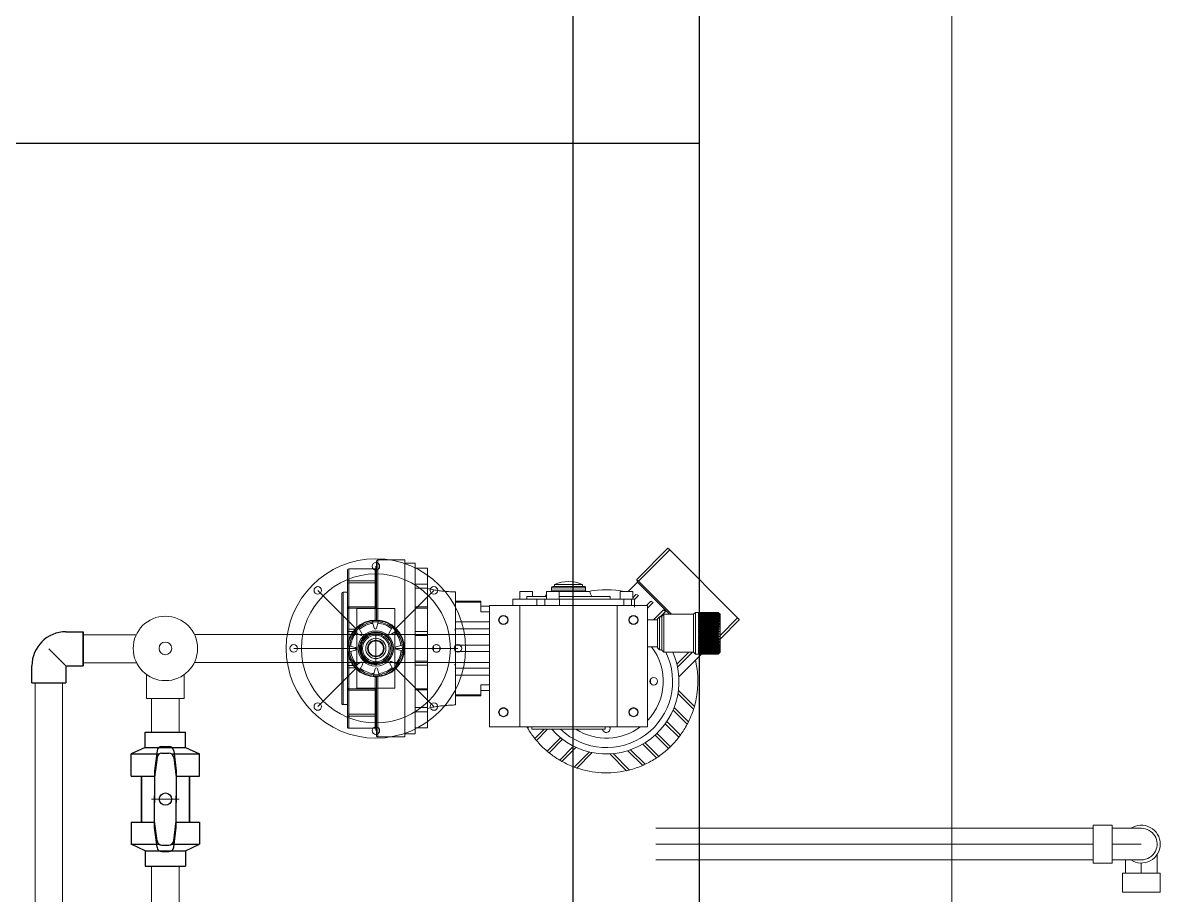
# Model space of a CAD drawing. Header units: millimetres. Extents: x -705761 to 1364679, y -410401 to 446404.
# Drawn here: x -503325 to -502469, y -96701 to -96045 of the extents above; entities that cross this region are included whole.
import ezdxf

# ---------------------------------------------------------------- set-up
doc = ezdxf.new("R2010")
doc.units = ezdxf.units.MM
for name, color, linetype, lineweight in [('1轮廓实线层', 7, 'Continuous', 0), ('P-JY-01001', 5, 'Continuous', 0), ('P-JY-01001-CLIN', 5, 'Continuous', 0)]:
    doc.layers.add(name, color=color, linetype=linetype, lineweight=lineweight)

# ---------------------------------------------------------------- blocks, each defined once
blk = doc.blocks.new('A$C5F7D1AD0')
for p, q in [((3900, -2600), (3900, -100)), ((3473, -2071.55), (3486.5, -2071.55)), ((3473, -2071.55), (3473, -2098.55)), ((3486.5, -2098.55), (3500, -2085.05)), ((3486.5, -2098.55), (3473, -2098.55)), ((3486.5, -2098.55), (3486.5, -2112.05)), ((3486.5, -2098.55), (3486.5, -2112.05)), ((3513.5, -2098.55), (3513.5, -2112.05)), ((3513.5, -2098.55), (3513.5, -2112.05)), ((3486.5, -2112.05), (3513.5, -2112.05)), ((3513.5, -2112.05), (3486.5, -2112.05)), ((3340.14, -2161.26), (3345.27, -2150.26)), ((3340.14, -2161.26), (3345.27, -2150.26)), ((3362.84, -2150.26), (3345.27, -2150.26)), ((3345.27, -2150.26), (3345.27, -2170.38)), ((3345.27, -2150.26), (3345.27, -2172.36)), ((3362.84, -2150.26), (3345.27, -2150.26)), ((3362.84, -2150.26), (3362.84, -2168.75)), ((3362.84, -2150.26), (3362.84, -2168.85)), ((3399.25, -2150.26), (3399.25, -2168.85)), ((3399.25, -2150.26), (3416.82, -2150.26)), ((3399.25, -2150.26), (3416.82, -2150.26)), ((3399.25, -2150.26), (3399.25, -2168.75)), ((3421.95, -2161.26), (3416.82, -2150.26)), ((3416.82, -2150.26), (3416.82, -2172.36)), ((3421.95, -2161.26), (3416.82, -2150.26)), ((3416.82, -2150.26), (3416.82, -2170.38)), ((3328.05, -2161.26), (3328.05, -2193.26)), ((3340.14, -2161.26), (3328.05, -2161.26)), ((3328.05, -2161.26), (3328.05, -2193.26)), ((3340.14, -2161.26), (3328.05, -2161.26)), ((3340.14, -2161.26), (3340.14, -2172.38)), ((3340.14, -2161.26), (3340.14, -2193.26)), ((3399.25, -2158.26), (3362.84, -2158.26)), ((3362.84, -2158.26), (3399.25, -2158.26)), ((3421.95, -2161.26), (3421.95, -2193.26)), ((3421.95, -2161.26), (3434.05, -2161.26)), ((3421.95, -2161.26), (3421.95, -2172.38)), ((3421.95, -2161.26), (3434.05, -2161.26)), ((3434.05, -2161.26), (3434.05, -2193.26)), ((3434.05, -2161.26), (3434.05, -2193.26)), ((3342.92, -2170.67), (3358.56, -2168.75)), ((3348.03, -2170.67), (3363.67, -2168.75)), ((3358.56, -2168.75), (3378.49, -2168.75)), ((3363.67, -2168.75), (3383.6, -2168.75)), ((3398.43, -2168.75), (3378.49, -2168.75)), ((3403.54, -2168.75), (3383.6, -2168.75)), ((3414.07, -2170.67), (3398.43, -2168.75)), ((3419.18, -2170.67), (3403.54, -2168.75)), ((3339.49, -2174.54), (3339.49, -2179.97)), ((3344.6, -2174.54), (3344.6, -2179.97)), ((3417.49, -2174.54), (3417.49, -2179.97)), ((3422.6, -2174.54), (3422.6, -2179.97)), ((3340.14, -2182.13), (3340.14, -2193.26)), ((3342.92, -2183.84), (3358.56, -2185.76)), ((3345.27, -2182.15), (3345.27, -2204.26)), ((3345.27, -2184.13), (3345.27, -2204.26)), ((3348.03, -2183.84), (3363.67, -2185.76)), ((3358.56, -2185.76), (3378.49, -2185.76)), ((3362.84, -2185.76), (3362.84, -2204.26)), ((3362.84, -2185.76), (3362.84, -2204.26)), ((3363.67, -2185.76), (3383.6, -2185.76)), ((3398.43, -2185.76), (3378.49, -2185.76)), ((3403.54, -2185.76), (3383.6, -2185.76)), ((3414.07, -2183.84), (3398.43, -2185.76)), ((3399.25, -2185.76), (3399.25, -2204.26)), ((3399.25, -2185.76), (3399.25, -2204.26)), ((3419.18, -2183.84), (3403.54, -2185.76)), ((3416.82, -2182.15), (3416.82, -2204.26)), ((3416.82, -2184.13), (3416.82, -2204.26)), ((3421.95, -2182.13), (3421.95, -2193.26)), ((3340.14, -2193.26), (3328.05, -2193.26)), ((3340.14, -2193.26), (3328.05, -2193.26)), ((3340.14, -2193.26), (3345.27, -2204.26)), ((3340.14, -2193.26), (3345.27, -2204.26)), ((3399.25, -2196.26), (3362.84, -2196.26)), ((3362.84, -2196.26), (3399.25, -2196.26)), ((3421.95, -2193.26), (3416.82, -2204.26)), ((3421.95, -2193.26), (3416.82, -2204.26)), ((3421.95, -2193.26), (3434.05, -2193.26)), ((3421.95, -2193.26), (3434.05, -2193.26)), ((3362.84, -2204.26), (3345.27, -2204.26)), ((3362.84, -2204.26), (3345.27, -2204.26)), ((3399.25, -2204.26), (3416.82, -2204.26)), ((3399.25, -2204.26), (3416.82, -2204.26)), ((6300, -2500), (0, -2500)), ((6300, -2600), (0, -2600))]:
    blk.add_line(p, q)
at = {"lineweight": 5, "ltscale": 5}
for p, q in [((3277.97, -2074.05), (3473, -2074.05)), ((3473, -2095.9), (3277.97, -2095.9)), ((3489, -2112.05), (3489, -2154.25)), ((3511, -2154.25), (3511, -2112.05)), ((3291.01, -2166.26), (3328.05, -2166.26)), ((3381.05, -2166.26), (3381.05, -2188.26)), ((3381.05, -2166.26), (3381.05, -2188.26)), ((3434.05, -2166.26), (3460.55, -2166.26)), ((3460.55, -2162.25), (3479.68, -2162.25)), ((3460.55, -2192.25), (3460.55, -2162.25)), ((3291.01, -2188.26), (3328.05, -2188.26)), ((3434.05, -2188.26), (3460.55, -2188.26)), ((3479.68, -2192.25), (3460.55, -2192.25)), ((3489.3, -2433.91), (3489.3, -2200.26)), ((3511.3, -2200.26), (3511.3, -2433.91)), ((3500.3, -2328.91), (3500.3, -2278.91)), ((3485.3, -2328.91), (3454.34, -2297.95)), ((3515.3, -2328.91), (3546.26, -2297.95)), ((3468.8, -2358.91), (3468.8, -2328.91)), ((3468.8, -2328.91), (3500.3, -2328.91)), ((3500.3, -2328.91), (3531.8, -2328.91)), ((3531.8, -2328.91), (3531.8, -2358.91)), ((3468.8, -2343.91), (3435.3, -2343.91)), ((3511.3, -2343.91), (3489.3, -2343.91)), ((3531.8, -2343.91), (3565.3, -2343.91)), ((3485.3, -2358.91), (3454.34, -2389.87)), ((3531.8, -2358.91), (3468.8, -2358.91)), ((3500.3, -2358.91), (3500.3, -2408.91)), ((3515.3, -2358.91), (3546.26, -2389.87))]:
    blk.add_line(p, q, dxfattribs=at)
at = {"color": 7, "linetype": 'Continuous', "lineweight": 15}
for p, q in [((3437.18, -2322.41), (3437.18, -2343.41)), ((3438.18, -2321.41), (3446.79, -2321.41)), ((3448.35, -2322.41), (3446.75, -2322.41)), ((3446.75, -2322.41), (3446.75, -2343.41)), ((3446.79, -2321.41), (3449.2, -2321.41)), ((3448.35, -2322.41), (3448.35, -2343.41)), ((3467.38, -2322.41), (3448.35, -2322.41)), ((3449.2, -2321.41), (3467.91, -2321.41)), ((3455.8, -2317.91), (3455.8, -2321.41)), ((3456.8, -2316.91), (3543.8, -2316.91)), ((3468.3, -2322.41), (3467.38, -2322.41)), ((3467.38, -2322.41), (3467.38, -2343.41)), ((3467.91, -2321.41), (3469.3, -2321.41)), ((3485.06, -2322.41), (3468.3, -2322.41)), ((3468.3, -2322.41), (3468.3, -2343.41)), ((3469.3, -2321.41), (3484.38, -2321.41)), ((3484.38, -2321.41), (3487.07, -2321.41)), ((3485.06, -2322.41), (3485.06, -2327.36)), ((3486.85, -2322.41), (3485.06, -2322.41)), ((3486.85, -2322.41), (3486.85, -2325.88)), ((3493.67, -2322.41), (3486.85, -2322.41)), ((3487.07, -2321.41), (3493.77, -2321.41)), ((3497.6, -2323.09), (3498.98, -2327.81)), ((3500.91, -2327.76), (3502.08, -2322.99)), ((3506.83, -2321.41), (3513.53, -2321.41)), ((3513.75, -2322.41), (3506.93, -2322.41)), ((3513.53, -2321.41), (3516.22, -2321.41)), ((3513.75, -2322.41), (3513.75, -2325.88)), ((3515.54, -2322.41), (3513.75, -2322.41)), ((3532.3, -2322.41), (3515.54, -2322.41)), ((3515.54, -2322.41), (3515.54, -2327.36)), ((3516.22, -2321.41), (3531.3, -2321.41)), ((3531.3, -2321.41), (3532.69, -2321.41)), ((3532.3, -2322.41), (3532.3, -2343.41)), ((3533.22, -2322.41), (3532.3, -2322.41)), ((3532.69, -2321.41), (3551.4, -2321.41)), ((3533.22, -2322.41), (3533.22, -2343.41)), ((3552.25, -2322.41), (3533.22, -2322.41)), ((3544.8, -2321.41), (3544.8, -2317.91)), ((3551.4, -2321.41), (3553.81, -2321.41)), ((3552.25, -2322.41), (3552.25, -2343.41)), ((3553.85, -2322.41), (3552.25, -2322.41)), ((3553.81, -2321.41), (3562.42, -2321.41)), ((3553.85, -2322.41), (3553.85, -2343.41)), ((3563.42, -2343.41), (3563.42, -2322.41)), ((3483.67, -2331.09), (3487.98, -2333.46)), ((3489.31, -2332.06), (3486.76, -2327.86)), ((3501.1, -2331.05), (3503.01, -2331.2)), ((3513.12, -2327.28), (3510.76, -2331.59)), ((3512.15, -2332.93), (3516.35, -2330.37)), ((3521.13, -2341.22), (3516.41, -2342.59)), ((3430.3, -2345.41), (3430.3, -2366.91)), ((3431.3, -2344.41), (3477.81, -2344.41)), ((3446.75, -2343.41), (3448.35, -2343.41)), ((3448.35, -2343.41), (3467.38, -2343.41)), ((3467.38, -2343.41), (3468.3, -2343.41)), ((3468.3, -2343.41), (3477.81, -2343.41)), ((3484.15, -2343.3), (3479.38, -2342.13)), ((3479.47, -2346.61), (3484.19, -2345.23)), ((3516.45, -2344.52), (3521.22, -2345.69)), ((3522.79, -2343.41), (3532.3, -2343.41)), ((3522.79, -2344.41), (3569.3, -2344.41)), ((3532.3, -2343.41), (3533.22, -2343.41)), ((3533.22, -2343.41), (3552.25, -2343.41)), ((3552.25, -2343.41), (3553.85, -2343.41)), ((3570.3, -2366.91), (3570.3, -2345.41)), ((3488.45, -2354.9), (3484.25, -2357.45)), ((3487.48, -2360.55), (3489.84, -2356.24)), ((3511.29, -2355.76), (3513.84, -2359.97)), ((3516.93, -2356.73), (3512.62, -2354.37)), ((3430.3, -2366.91), (3570.3, -2366.91)), ((3432.8, -2366.91), (3432.8, -2374.91)), ((3499.69, -2360.06), (3498.52, -2364.84)), ((3503, -2364.74), (3501.62, -2360.02)), ((3567.8, -2374.91), (3567.8, -2366.91)), ((3438.26, -2374.91), (3432.8, -2374.91)), ((3437.45, -2374.91), (3437.45, -2384.91)), ((3474.47, -2374.91), (3438.26, -2374.91)), ((3450.22, -2384.91), (3450.22, -2374.91)), ((3453.5, -2384.91), (3453.5, -2374.91)), ((3467.47, -2384.91), (3467.47, -2374.91)), ((3468.3, -2374.91), (3468.3, -2384.91)), ((3526.13, -2374.91), (3474.47, -2374.91)), ((3486.99, -2384.91), (3486.99, -2374.91)), ((3490.13, -2384.91), (3490.13, -2374.91)), ((3510.47, -2384.91), (3510.47, -2374.91)), ((3513.61, -2384.91), (3513.61, -2374.91)), ((3562.98, -2374.91), (3526.13, -2374.91)), ((3532.3, -2384.91), (3532.3, -2374.91)), ((3533.13, -2384.91), (3533.13, -2374.91)), ((3547.92, -2384.91), (3547.92, -2374.91)), ((3551.17, -2384.91), (3551.17, -2374.91)), ((3567.8, -2374.91), (3562.98, -2374.91)), ((3563.7, -2384.91), (3563.7, -2374.91)), ((3437.45, -2384.91), (3450.22, -2384.91)), ((3450.22, -2384.91), (3453.5, -2384.91)), ((3453.5, -2384.91), (3467.47, -2384.91)), ((3467.47, -2384.91), (3468.3, -2384.91)), ((3468.3, -2384.91), (3486.99, -2384.91)), ((3486.99, -2384.91), (3490.13, -2384.91)), ((3490.13, -2384.91), (3510.47, -2384.91)), ((3510.47, -2384.91), (3513.61, -2384.91)), ((3513.61, -2384.91), (3532.3, -2384.91)), ((3532.3, -2384.91), (3533.13, -2384.91)), ((3533.13, -2384.91), (3547.92, -2384.91)), ((3547.92, -2384.91), (3551.17, -2384.91)), ((3551.17, -2384.91), (3563.7, -2384.91)), ((3498.43, -2389.61), (3502.17, -2389.61)), ((3499.06, -2394.61), (3501.52, -2394.61)), ((3500.29, -2394.91), (3500.92, -2394.91)), ((3456.42, -2406.91), (3455.62, -2406.91)), ((3475.76, -2406.91), (3456.42, -2406.91)), ((3462.8, -2406.91), (3462.8, -2426.91)), ((3463.67, -2426.91), (3463.67, -2406.91)), ((3480.96, -2406.91), (3475.76, -2406.91)), ((3519.64, -2406.91), (3480.96, -2406.91)), ((3481.8, -2406.68), (3481.8, -2406.81)), ((3487.34, -2406.91), (3487.24, -2406.85)), ((3487.26, -2406.87), (3487.26, -2406.63)), ((3497.8, -2406.91), (3497.8, -2433.91)), ((3502.8, -2406.91), (3502.8, -2433.91)), ((3512.8, -2406.85), (3513.03, -2406.79)), ((3518.63, -2406.91), (3518.76, -2406.84)), ((3524.84, -2406.91), (3519.64, -2406.91)), ((3544.18, -2406.91), (3524.84, -2406.91)), ((3536.93, -2426.91), (3536.93, -2406.91)), ((3537.8, -2426.91), (3537.8, -2406.91)), ((3544.98, -2406.91), (3544.18, -2406.91)), ((3463.67, -2426.91), (3462.8, -2426.91)), ((3471.42, -2426.91), (3463.67, -2426.91)), ((3466.95, -2426.91), (3466.95, -2433.91)), ((3536.93, -2426.91), (3529.18, -2426.91)), ((3533.65, -2433.91), (3533.65, -2426.91)), ((3537.8, -2426.91), (3536.93, -2426.91)), ((3438.3, -2433.91), (3438.3, -2441.41)), ((3438.3, -2433.91), (3534.3, -2433.91)), ((3534.3, -2433.91), (3534.3, -2441.41)), ((3438.3, -2441.41), (3438.3, -2558.91)), ((3438.3, -2448.41), (3438.3, -2457.91)), ((3534.3, -2441.41), (3534.3, -2558.91)), ((3534.3, -2448.41), (3534.3, -2457.91)), ((3438.3, -2457.91), (3534.3, -2457.91)), ((3438.3, -2457.91), (3438.3, -2534.91)), ((3539.3, -2452.41), (3534.3, -2452.41)), ((3534.3, -2457.91), (3534.3, -2534.91)), ((3539.3, -2471.33), (3539.3, -2452.41)), ((3545.3, -2457.82), (3539.3, -2457.82)), ((3545.3, -2457.82), (3545.3, -2467.82)), ((3438.3, -2467.41), (3436.3, -2467.41)), ((3436.3, -2525.41), (3436.3, -2467.41)), ((3438.3, -2464.96), (3437.34, -2463.99)), ((3541.3, -2463.41), (3539.3, -2463.41)), ((3541.3, -2463.41), (3541.3, -2479.12)), ((3541.3, -2467.82), (3545.3, -2467.82)), ((3436.3, -2479.93), (3427.42, -2471.05)), ((3428.97, -2469.77), (3436.3, -2477.1)), ((3534.3, -2471.33), (3539.3, -2471.33)), ((3539.3, -2477.67), (3539.3, -2471.33)), ((3428.38, -2491.81), (3417.66, -2481.09)), ((3418.94, -2479.54), (3429.62, -2490.22)), ((3534.3, -2477.67), (3539.3, -2477.67)), ((3539.3, -2489.31), (3539.3, -2477.67)), ((3545.3, -2479.12), (3539.3, -2479.12)), ((3545.3, -2479.12), (3545.3, -2489.12)), ((3548.3, -2482.91), (3546.3, -2482.91)), ((3549.3, -2483.91), (3549.3, -2487.57)), ((3550.8, -2485.41), (3549.3, -2485.41)), ((3550.8, -2507.41), (3550.8, -2485.41)), ((3422.04, -2502.43), (3410.85, -2491.25)), ((3411.88, -2489.45), (3422.96, -2500.53)), ((3534.3, -2489.31), (3539.3, -2489.31)), ((3539.3, -2489.12), (3545.3, -2489.12)), ((3539.3, -2500.06), (3539.3, -2489.31)), ((3541.3, -2489.12), (3541.3, -2529.41)), ((3545.3, -2489.39), (3545.3, -2513.41)), ((3549.3, -2487.57), (3549.3, -2508.91)), ((3417.89, -2515.26), (3405.64, -2503.01)), ((3406.38, -2500.92), (3418.4, -2512.94)), ((3534.3, -2500.06), (3539.3, -2500.06)), ((3539.3, -2540.26), (3539.3, -2500.06)), ((3546.3, -2509.91), (3548.3, -2509.91)), ((3549.3, -2507.41), (3550.8, -2507.41)), ((3403.54, -2542.37), (3416.86, -2529.05)), ((3436.3, -2525.41), (3438.3, -2525.41)), ((3539.3, -2529.41), (3541.3, -2529.41)), ((3417.04, -2531.69), (3404.09, -2544.65)), ((3438.3, -2534.91), (3438.3, -2544.41)), ((3438.3, -2534.91), (3534.3, -2534.91)), ((3534.3, -2534.91), (3534.3, -2544.41)), ((3545.3, -2537.29), (3539.3, -2537.29)), ((3545.3, -2537.29), (3545.3, -2547.29)), ((3407.7, -2555.17), (3419.39, -2543.48)), ((3420.1, -2545.61), (3408.58, -2557.13)), ((3532.98, -2548.79), (3534.3, -2548.79)), ((3534.3, -2540.26), (3539.3, -2540.26)), ((3534.3, -2544.41), (3534.3, -2546.91)), ((3534.3, -2546.2), (3539.3, -2546.2)), ((3534.3, -2548.79), (3539.3, -2548.79)), ((3534.3, -2548.79), (3534.3, -2548.91)), ((3542.22, -2551.9), (3539.11, -2548.79)), ((3539.3, -2546.2), (3539.3, -2540.26)), ((3539.3, -2548.79), (3539.3, -2546.2)), ((3539.3, -2547.29), (3545.3, -2547.29)), ((3540.44, -2547.29), (3542.96, -2549.82)), ((3545.3, -2543.67), (3552.68, -2551.05)), ((3413.64, -2566.2), (3424.57, -2555.28)), ((3425.64, -2557.04), (3414.79, -2567.89)), ((3527.3, -2576.43), (3552.68, -2551.05)), ((3553.5, -2551.87), (3527.3, -2578.06)), ((3554.26, -2550.63), (3552.68, -2551.05)), ((3578.24, -2576.62), (3553.5, -2551.87)), ((3554.91, -2550.45), (3579.66, -2575.2)), ((3421.09, -2575.72), (3431.74, -2565.08)), ((3433.11, -2566.53), (3422.47, -2577.17)), ((3438.3, -2558.91), (3534.3, -2558.91)), ((3500.8, -2566.91), (3499.3, -2568.41)), ((3500.8, -2566.91), (3507.38, -2566.91)), ((3501.55, -2558.91), (3501.55, -2566.91)), ((3507.38, -2566.91), (3523.8, -2566.91)), ((3523.05, -2566.91), (3523.05, -2558.91)), ((3523.05, -2563.85), (3530.94, -2571.74)), ((3523.29, -2566.91), (3523.05, -2566.68)), ((3525.3, -2568.41), (3523.8, -2566.91)), ((3536.72, -2563.38), (3532.26, -2558.91)), ((3534.3, -2558.13), (3537.75, -2561.58)), ((3429.96, -2583.83), (3440.71, -2573.08)), ((3442.38, -2574.24), (3431.58, -2585.04)), ((3498.8, -2570.41), (3497.3, -2571.91)), ((3497.3, -2571.91), (3497.3, -2595.41)), ((3527.3, -2571.91), (3497.3, -2571.91)), ((3525.8, -2570.41), (3498.8, -2570.41)), ((3499.3, -2568.41), (3499.3, -2570.41)), ((3506.74, -2568.41), (3499.3, -2568.41)), ((3525.3, -2568.41), (3506.74, -2568.41)), ((3525.3, -2570.41), (3525.3, -2568.41)), ((3529.66, -2573.29), (3525.3, -2568.93)), ((3527.3, -2571.91), (3525.8, -2570.41)), ((3527.3, -2595.41), (3527.3, -2571.91)), ((3440.28, -2590.48), (3451.54, -2579.22)), ((3453.55, -2580.04), (3442.15, -2591.44)), ((3452.22, -2595.51), (3464.64, -2583.09)), ((3467.1, -2583.46), (3454.39, -2596.17)), ((3477.94, -2583.8), (3495.8, -2601.65)), ((3497.3, -2594.67), (3485.45, -2582.82)), ((3487.77, -2582.31), (3497.3, -2591.84)), ((3578.24, -2576.62), (3524.5, -2630.36)), ((3497.3, -2595.41), (3495.8, -2596.91)), ((3495.8, -2596.91), (3495.8, -2599.41)), ((3528.8, -2596.91), (3495.8, -2596.91)), ((3495.8, -2599.41), (3495.8, -2614.91)), ((3495.87, -2599.41), (3495.82, -2599.41)), ((3495.82, -2599.41), (3495.82, -2614.91)), ((3495.87, -2599.41), (3495.87, -2614.91)), ((3496.06, -2599.41), (3495.94, -2599.41)), ((3495.94, -2599.41), (3495.94, -2614.91)), ((3496.06, -2599.41), (3496.06, -2614.91)), ((3496.36, -2599.41), (3496.17, -2599.41)), ((3496.17, -2599.41), (3496.17, -2614.91)), ((3496.36, -2599.41), (3496.36, -2614.91)), ((3496.77, -2599.41), (3496.52, -2599.41)), ((3496.52, -2599.41), (3496.52, -2614.91)), ((3496.77, -2599.41), (3496.77, -2614.91)), ((3497.3, -2599.41), (3496.98, -2599.41)), ((3496.98, -2599.41), (3496.98, -2614.91)), ((3497.3, -2595.41), (3527.3, -2595.41)), ((3497.3, -2599.41), (3497.3, -2614.91)), ((3497.92, -2599.41), (3497.55, -2599.41)), ((3497.55, -2599.41), (3497.55, -2614.91)), ((3497.92, -2599.41), (3497.92, -2614.91)), ((3498.65, -2599.41), (3498.22, -2599.41)), ((3498.22, -2599.41), (3498.22, -2614.91)), ((3498.65, -2599.41), (3498.65, -2614.91)), ((3499.47, -2599.41), (3498.99, -2599.41)), ((3498.99, -2599.41), (3498.99, -2614.91)), ((3499.47, -2599.41), (3499.47, -2614.91)), ((3500.39, -2599.41), (3499.85, -2599.41)), ((3499.85, -2599.41), (3499.85, -2614.91)), ((3500.39, -2599.41), (3500.39, -2614.91)), ((3501.38, -2599.41), (3500.8, -2599.41)), ((3500.8, -2599.41), (3500.8, -2614.91)), ((3501.38, -2599.41), (3501.38, -2614.91)), ((3502.46, -2599.41), (3501.83, -2599.41)), ((3501.83, -2599.41), (3501.83, -2614.91)), ((3502.46, -2599.41), (3502.46, -2614.91)), ((3502.93, -2599.41), (3502.93, -2614.91)), ((3503.6, -2599.41), (3502.93, -2599.41)), ((3503.6, -2599.41), (3503.6, -2614.91)), ((3504.8, -2599.41), (3504.1, -2599.41)), ((3504.1, -2599.41), (3504.1, -2614.91)), ((3504.8, -2599.41), (3504.8, -2614.91)), ((3506.06, -2599.41), (3505.33, -2599.41)), ((3505.33, -2599.41), (3505.33, -2614.91)), ((3506.06, -2599.41), (3506.06, -2614.91)), ((3507.36, -2599.41), (3506.61, -2599.41)), ((3506.61, -2599.41), (3506.61, -2614.91)), ((3507.3, -2599.41), (3507.3, -2615.91)), ((3507.36, -2599.41), (3507.36, -2614.91)), ((3508.7, -2599.41), (3507.92, -2599.41)), ((3507.92, -2599.41), (3507.92, -2614.91)), ((3508.55, -2599.41), (3508.55, -2615.91)), ((3508.7, -2599.41), (3508.7, -2614.91)), ((3510.05, -2599.41), (3509.27, -2599.41)), ((3509.27, -2599.41), (3509.27, -2614.91)), ((3509.82, -2599.41), (3509.82, -2615.91)), ((3510.05, -2599.41), (3510.05, -2614.91)), ((3511.43, -2599.41), (3510.64, -2599.41)), ((3510.64, -2599.41), (3510.64, -2614.91)), ((3511.11, -2599.41), (3511.11, -2615.91)), ((3511.43, -2599.41), (3511.43, -2614.91)), ((3512.81, -2599.41), (3512.02, -2599.41)), ((3512.02, -2599.41), (3512.02, -2614.91)), ((3512.41, -2599.41), (3512.41, -2615.91)), ((3512.81, -2599.41), (3512.81, -2614.91)), ((3514.19, -2599.41), (3513.4, -2599.41)), ((3513.4, -2599.41), (3513.4, -2614.91)), ((3513.7, -2599.41), (3513.7, -2615.91)), ((3514.19, -2599.41), (3514.19, -2614.91)), ((3515.56, -2599.41), (3514.77, -2599.41)), ((3514.77, -2599.41), (3514.77, -2614.91)), ((3514.99, -2599.41), (3514.99, -2615.91)), ((3515.56, -2599.41), (3515.56, -2614.91)), ((3516.9, -2599.41), (3516.13, -2599.41)), ((3516.13, -2599.41), (3516.13, -2614.91)), ((3516.26, -2599.41), (3516.26, -2615.91)), ((3516.9, -2599.41), (3516.9, -2614.91)), ((3518.21, -2599.41), (3517.46, -2599.41)), ((3517.46, -2599.41), (3517.46, -2614.91)), ((3517.5, -2599.41), (3517.5, -2615.91)), ((3518.21, -2599.41), (3518.21, -2614.91)), ((3519.48, -2599.41), (3518.75, -2599.41)), ((3518.75, -2599.41), (3518.75, -2614.91)), ((3519.48, -2599.41), (3519.48, -2614.91)), ((3520.69, -2599.41), (3520, -2599.41)), ((3520, -2599.41), (3520, -2614.91)), ((3520.69, -2599.41), (3520.69, -2614.91)), ((3521.85, -2599.41), (3521.19, -2599.41)), ((3521.19, -2599.41), (3521.19, -2614.91)), ((3521.85, -2599.41), (3521.85, -2614.91)), ((3522.95, -2599.41), (3522.33, -2599.41)), ((3522.33, -2599.41), (3522.33, -2614.91)), ((3522.95, -2599.41), (3522.95, -2614.91)), ((3523.96, -2599.41), (3523.39, -2599.41)), ((3523.39, -2599.41), (3523.39, -2614.91)), ((3523.96, -2599.41), (3523.96, -2614.91)), ((3524.9, -2599.41), (3524.37, -2599.41)), ((3524.37, -2599.41), (3524.37, -2614.91)), ((3524.9, -2599.41), (3524.9, -2614.91)), ((3525.75, -2599.41), (3525.27, -2599.41)), ((3525.27, -2599.41), (3525.27, -2614.91)), ((3525.75, -2599.41), (3525.75, -2614.91)), ((3526.5, -2599.41), (3526.08, -2599.41)), ((3526.08, -2599.41), (3526.08, -2614.91)), ((3526.5, -2599.41), (3526.5, -2614.91)), ((3527.15, -2599.41), (3526.79, -2599.41)), ((3526.79, -2599.41), (3526.79, -2614.91)), ((3527.15, -2599.41), (3527.15, -2614.91)), ((3528.8, -2596.91), (3527.3, -2595.41)), ((3527.7, -2599.41), (3527.4, -2599.41)), ((3527.4, -2599.41), (3527.4, -2614.91)), ((3527.7, -2599.41), (3527.7, -2614.91)), ((3528.14, -2599.41), (3527.9, -2599.41)), ((3527.9, -2599.41), (3527.9, -2614.91)), ((3528.14, -2599.41), (3528.14, -2614.91)), ((3528.47, -2599.41), (3528.3, -2599.41)), ((3528.3, -2599.41), (3528.3, -2614.91)), ((3528.47, -2599.41), (3528.47, -2614.91)), ((3528.69, -2599.41), (3528.58, -2599.41)), ((3528.58, -2599.41), (3528.58, -2614.91)), ((3528.69, -2599.41), (3528.69, -2614.91)), ((3528.79, -2599.41), (3528.75, -2599.41)), ((3528.75, -2599.41), (3528.75, -2614.91)), ((3528.79, -2599.41), (3528.79, -2614.91)), ((3528.8, -2614.91), (3528.8, -2596.91)), ((3495.8, -2614.91), (3495.82, -2614.91)), ((3496.24, -2615.35), (3495.8, -2614.91)), ((3495.82, -2614.91), (3496.84, -2615.91)), ((3495.87, -2614.91), (3495.94, -2614.91)), ((3496.84, -2615.91), (3495.87, -2614.91)), ((3495.94, -2614.91), (3496.98, -2615.91)), ((3496.06, -2614.91), (3496.17, -2614.91)), ((3496.98, -2615.91), (3496.06, -2614.91)), ((3496.17, -2614.91), (3497.23, -2615.91)), ((3496.24, -2615.35), (3497.3, -2616.41)), ((3496.36, -2614.91), (3496.52, -2614.91)), ((3497.23, -2615.91), (3496.36, -2614.91)), ((3496.52, -2614.91), (3497.59, -2615.91)), ((3496.77, -2614.91), (3496.98, -2614.91)), ((3497.59, -2615.91), (3496.77, -2614.91)), ((3496.98, -2614.91), (3498.05, -2615.91)), ((3497.3, -2614.91), (3497.55, -2614.91)), ((3498.05, -2615.91), (3497.3, -2614.91)), ((3527.3, -2616.41), (3497.3, -2616.41)), ((3497.55, -2614.91), (3498.61, -2615.91)), ((3497.92, -2614.91), (3498.22, -2614.91)), ((3498.61, -2615.91), (3497.92, -2614.91)), ((3498.22, -2614.91), (3499.27, -2615.91)), ((3498.65, -2614.91), (3498.99, -2614.91)), ((3499.27, -2615.91), (3498.65, -2614.91)), ((3498.99, -2614.91), (3500.02, -2615.91)), ((3499.47, -2614.91), (3499.85, -2614.91)), ((3500.02, -2615.91), (3499.47, -2614.91)), ((3499.85, -2614.91), (3500.85, -2615.91)), ((3500.39, -2614.91), (3500.8, -2614.91)), ((3500.85, -2615.91), (3500.39, -2614.91)), ((3500.8, -2614.91), (3501.77, -2615.91)), ((3501.38, -2614.91), (3501.83, -2614.91)), ((3501.77, -2615.91), (3501.38, -2614.91)), ((3501.83, -2614.91), (3502.76, -2615.91)), ((3502.46, -2614.91), (3502.93, -2614.91)), ((3502.76, -2615.91), (3502.46, -2614.91)), ((3502.93, -2614.91), (3503.81, -2615.91)), ((3503.6, -2614.91), (3504.1, -2614.91)), ((3503.81, -2615.91), (3503.6, -2614.91)), ((3504.1, -2614.91), (3504.93, -2615.91)), ((3504.8, -2614.91), (3505.33, -2614.91)), ((3504.93, -2615.91), (3504.8, -2614.91)), ((3505.33, -2614.91), (3506.09, -2615.91)), ((3506.06, -2614.91), (3506.61, -2614.91)), ((3506.09, -2615.91), (3506.06, -2614.91)), ((3506.61, -2614.91), (3507.3, -2615.91)), ((3507.3, -2615.91), (3507.36, -2614.91)), ((3507.36, -2614.91), (3507.92, -2614.91)), ((3523.09, -2631.77), (3507.73, -2616.41)), ((3507.92, -2614.91), (3508.55, -2615.91)), ((3508.55, -2615.91), (3508.7, -2614.91)), ((3508.7, -2614.91), (3509.27, -2614.91)), ((3509.27, -2614.91), (3509.82, -2615.91)), ((3509.82, -2615.91), (3510.05, -2614.91)), ((3510.05, -2614.91), (3510.64, -2614.91)), ((3510.64, -2614.91), (3511.11, -2615.91)), ((3511.11, -2615.91), (3511.43, -2614.91)), ((3511.43, -2614.91), (3512.02, -2614.91)), ((3512.02, -2614.91), (3512.41, -2615.91)), ((3512.41, -2615.91), (3512.81, -2614.91)), ((3512.81, -2614.91), (3513.4, -2614.91)), ((3513.4, -2614.91), (3513.7, -2615.91)), ((3513.7, -2615.91), (3514.19, -2614.91)), ((3514.19, -2614.91), (3514.77, -2614.91)), ((3514.77, -2614.91), (3514.99, -2615.91)), ((3514.99, -2615.91), (3515.56, -2614.91)), ((3515.56, -2614.91), (3516.13, -2614.91)), ((3516.13, -2614.91), (3516.26, -2615.91)), ((3516.26, -2615.91), (3516.9, -2614.91)), ((3516.9, -2614.91), (3517.46, -2614.91)), ((3517.46, -2614.91), (3517.5, -2615.91)), ((3517.5, -2615.91), (3518.21, -2614.91)), ((3518.21, -2614.91), (3518.75, -2614.91)), ((3518.75, -2614.91), (3518.7, -2615.91)), ((3518.7, -2615.91), (3519.48, -2614.91)), ((3519.48, -2614.91), (3520, -2614.91)), ((3520, -2614.91), (3519.86, -2615.91)), ((3519.86, -2615.91), (3520.69, -2614.91)), ((3520.69, -2614.91), (3521.19, -2614.91)), ((3521.19, -2614.91), (3520.97, -2615.91)), ((3520.97, -2615.91), (3521.85, -2614.91)), ((3521.85, -2614.91), (3522.33, -2614.91)), ((3522.33, -2614.91), (3522.01, -2615.91)), ((3522.01, -2615.91), (3522.95, -2614.91)), ((3522.95, -2614.91), (3523.39, -2614.91)), ((3523.39, -2614.91), (3522.99, -2615.91)), ((3522.99, -2615.91), (3523.96, -2614.91)), ((3524.37, -2614.91), (3523.89, -2615.91)), ((3523.89, -2615.91), (3524.9, -2614.91)), ((3523.96, -2614.91), (3524.37, -2614.91)), ((3525.27, -2614.91), (3524.71, -2615.91)), ((3524.71, -2615.91), (3525.75, -2614.91)), ((3524.9, -2614.91), (3525.27, -2614.91)), ((3526.08, -2614.91), (3525.44, -2615.91)), ((3525.44, -2615.91), (3526.5, -2614.91)), ((3525.75, -2614.91), (3526.08, -2614.91)), ((3526.79, -2614.91), (3526.09, -2615.91)), ((3526.09, -2615.91), (3527.15, -2614.91)), ((3526.5, -2614.91), (3526.79, -2614.91)), ((3527.4, -2614.91), (3526.63, -2615.91)), ((3526.63, -2615.91), (3527.7, -2614.91)), ((3527.9, -2614.91), (3527.07, -2615.91)), ((3527.07, -2615.91), (3528.14, -2614.91)), ((3527.15, -2614.91), (3527.4, -2614.91)), ((3527.3, -2616.41), (3528.8, -2614.91)), ((3528.3, -2614.91), (3527.41, -2615.91)), ((3527.41, -2615.91), (3528.47, -2614.91)), ((3528.58, -2614.91), (3527.65, -2615.91)), ((3527.65, -2615.91), (3528.69, -2614.91)), ((3527.7, -2614.91), (3527.9, -2614.91)), ((3528.75, -2614.91), (3527.78, -2615.91)), ((3527.78, -2615.91), (3528.79, -2614.91)), ((3528.14, -2614.91), (3528.3, -2614.91)), ((3528.47, -2614.91), (3528.58, -2614.91)), ((3528.69, -2614.91), (3528.75, -2614.91)), ((3528.79, -2614.91), (3528.8, -2614.91))]:
    blk.add_line(p, q, dxfattribs=at)
at = {"color": 8, "linetype": 'Continuous', "lineweight": 15}
for p, q in [((3446.75, -2322.41), (3437.18, -2322.41)), ((3544.8, -2317.91), (3455.8, -2317.91)), ((3563.42, -2322.41), (3553.85, -2322.41)), ((3477.85, -2345.41), (3430.3, -2345.41)), ((3437.18, -2343.41), (3446.75, -2343.41)), ((3570.3, -2345.41), (3522.75, -2345.41)), ((3553.85, -2343.41), (3563.42, -2343.41)), ((3479.17, -2433.91), (3479.17, -2406.91)), ((3484.8, -2433.91), (3484.8, -2406.91)), ((3515.8, -2433.91), (3515.8, -2406.91)), ((3521.43, -2433.91), (3521.43, -2406.91)), ((3471.42, -2433.91), (3471.42, -2426.91)), ((3529.18, -2433.91), (3529.18, -2426.91)), ((3546.3, -2482.91), (3546.3, -2509.91)), ((3548.3, -2486.87), (3548.3, -2482.91)), ((3548.3, -2509.91), (3548.3, -2486.87)), ((3510.56, -2616.41), (3524.5, -2630.36))]:
    blk.add_line(p, q, dxfattribs=at)
at = {"color": 7, "linetype": 'Continuous', "lineweight": 15, "flags": 128}
for points in [[(3467.38, -2322.41), (3467.39, -2322.22), (3467.42, -2322.03), (3467.47, -2321.86), (3467.53, -2321.71), (3467.62, -2321.58), (3467.71, -2321.49), (3467.81, -2321.43), (3467.91, -2321.41)], [(3532.69, -2321.41), (3532.79, -2321.43), (3532.89, -2321.49), (3532.98, -2321.58), (3533.07, -2321.71), (3533.13, -2321.86), (3533.18, -2322.03), (3533.21, -2322.22), (3533.22, -2322.41)], [(3466.84, -2344.41), (3466.95, -2344.39), (3467.05, -2344.34), (3467.14, -2344.24), (3467.22, -2344.12), (3467.29, -2343.97), (3467.34, -2343.79), (3467.37, -2343.61), (3467.38, -2343.41)], [(3533.76, -2344.41), (3533.65, -2344.39), (3533.55, -2344.34), (3533.46, -2344.24), (3533.38, -2344.12), (3533.31, -2343.97), (3533.26, -2343.79), (3533.23, -2343.61), (3533.22, -2343.41)], [(3554.91, -2550.45), (3554.87, -2550.47), (3554.74, -2550.5), (3554.53, -2550.55), (3554.26, -2550.63)], [(3475.9, -2561.38), (3475.19, -2561.4), (3472.7, -2561.38)], [(3579.66, -2575.2), (3579.63, -2575.23), (3579.55, -2575.31), (3579.42, -2575.44), (3579.24, -2575.62), (3579.03, -2575.83), (3578.79, -2576.08), (3578.52, -2576.34), (3578.24, -2576.62)], [(3524.5, -2630.36), (3524.23, -2630.63), (3523.96, -2630.9), (3523.72, -2631.14), (3523.5, -2631.36), (3523.33, -2631.53), (3523.2, -2631.66), (3523.12, -2631.74), (3523.09, -2631.77)]]:
    blk.add_lwpolyline(points, dxfattribs=at)
at = {"lineweight": 5, "ltscale": 5}
for centre, radius in [((3500.3, -2177.25), 25.5), ((3500.3, -2177.25), 5), ((3500.3, -2343.91), 71), ((3500.3, -2278.91), 3), ((3500.3, -2343.91), 59), ((3454.34, -2297.95), 3), ((3546.26, -2297.95), 3), ((3435.3, -2343.91), 3), ((3565.3, -2343.91), 3), ((3454.34, -2389.87), 3), ((3546.26, -2389.87), 3), ((3500.3, -2408.91), 3)]:
    blk.add_circle(centre, radius, dxfattribs=at)
for centre, radius in [((3381.05, -2177.26), 4.87), ((3381.05, -2177.26), 4.87), ((3449.8, -2444.91), 3.5), ((3522.8, -2444.91), 3.5), ((3449.8, -2547.91), 3.5), ((3522.8, -2547.91), 3.5)]:
    blk.add_circle(centre, radius)
at = {"color": 7, "linetype": 'Continuous', "lineweight": 15}
for centre, radius in [((3500.3, -2343.91), 22.5), ((3500.3, -2343.91), 14), ((3500.3, -2343.91), 11.5), ((3500.3, -2343.91), 10.5), ((3500.3, -2343.91), 8), ((3500.3, -2343.91), 6.5), ((3500.3, -2343.91), 6), ((3474.3, -2563.91), 3)]:
    blk.add_circle(centre, radius, dxfattribs=at)
for centre, radius, start, end in [((3486.5, -2098.55), 27, 0, 90), ((3343.39, -2174.54), 3.9, 96.99723, 180), ((3348.5, -2174.54), 3.9, 96.99723, 180), ((3413.59, -2174.54), 3.9, 0, 83.00277), ((3418.7, -2174.54), 3.9, 0, 83.00277), ((3343.39, -2179.97), 3.9, 180, 263.00277), ((3348.5, -2179.97), 3.9, 180, 263.00277), ((3413.59, -2179.97), 3.9, 276.99723, 0), ((3418.7, -2179.97), 3.9, 276.99723, 0)]:
    blk.add_arc(centre, radius, start, end)
for centre, radius, start, end in [((3438.18, -2322.41), 1, 90, 180), ((3452.64, -2322.16), 5.9, 172.69096, 182.42458), ((3449.28, -2322.34), 0.932, 95.22017, 184.40817), ((3456.8, -2317.91), 1, 90, 180), ((3469.3, -2322.41), 1, 90.02576, 180.02645), ((3484.18, -2322.28), 0.887, 351.20558, 76.93561), ((3500.3, -2343.91), 22, 97.78278, 129.73282), ((3500.3, -2343.91), 21, 97.37602, 130.13958), ((3488.16, -2322.17), 1.33, 145.00318, 190.32206), ((3496.07, -2322.17), 2.41, 161.80655, 185.88141), ((3500.3, -2343.91), 22, 84.73282, 97.78278), ((3500.3, -2343.91), 21, 85.13958, 97.37602), ((3500.3, -2343.91), 21, 52.37602, 85.13958), ((3500.3, -2343.91), 22, 52.78278, 84.73282), ((3504.53, -2322.17), 2.41, 354.11833, 18.19412), ((3512.44, -2322.17), 1.33, 349.67853, 34.99623), ((3516.42, -2322.28), 0.887, 103.06393, 188.79488), ((3531.3, -2322.41), 1, 359.97392, 89.97398), ((3543.8, -2317.91), 1, 0, 90), ((3551.32, -2322.34), 0.932, 355.59141, 84.7802), ((3547.96, -2322.16), 5.9, 357.5755, 7.30938), ((3562.42, -2322.41), 1, 0, 90), ((3500.3, -2343.91), 22, 142.78278, 174.73282), ((3500.3, -2343.91), 21, 142.37602, 175.13958), ((3500.3, -2343.91), 20, 141.92806, 175.58754), ((3500.3, -2343.91), 22, 129.73282, 142.78278), ((3500.3, -2343.91), 21, 130.13958, 142.37602), ((3500.3, -2343.91), 20, 96.92806, 130.58754), ((3500.3, -2343.91), 13, 80.85826, 190.86833), ((3488.46, -2332.58), 1, 241.2578, 31.2578), ((3499.94, -2327.53), 1, 196.2578, 346.2578), ((3500.3, -2343.91), 20, 51.92806, 85.58754), ((3511.63, -2332.07), 1, 151.2578, 301.2578), ((3500.3, -2343.91), 21, 40.13958, 52.37602), ((3500.3, -2343.91), 22, 39.73282, 52.78278), ((3500.3, -2343.91), 20, 6.92806, 40.58754), ((3500.3, -2343.91), 21, 7.37602, 40.13958), ((3500.3, -2343.91), 22, 7.78278, 39.73282), ((3500.3, -2343.91), 21, 355.13958, 7.37602), ((3500.3, -2343.91), 22, 354.73282, 7.78278), ((3431.3, -2345.41), 1, 90, 180), ((3436.18, -2343.41), 1, 270, 0), ((3440.86, -2343.66), 5.9, 352.69131, 2.42434), ((3447.42, -2343.48), 0.932, 275.22149, 4.40685), ((3467.31, -2343.41), 1, 270.02687, 0.02545), ((3500.3, -2343.91), 22, 174.73282, 187.78278), ((3500.3, -2343.91), 22, 187.78278, 219.73282), ((3500.3, -2343.91), 21, 175.13958, 187.37602), ((3500.3, -2343.91), 21, 187.37602, 220.13958), ((3500.3, -2343.91), 20, 186.92806, 220.58754), ((3483.91, -2344.27), 1, 286.2578, 76.2578), ((3516.69, -2343.55), 1, 106.2578, 256.2578), ((3500.3, -2343.91), 20, 321.92806, 355.58754), ((3500.3, -2343.91), 21, 322.37602, 355.13958), ((3500.3, -2343.91), 22, 322.78278, 354.73282), ((3533.29, -2343.41), 1, 179.97452, 269.97337), ((3553.18, -2343.48), 0.932, 175.5936, 264.7785), ((3559.74, -2343.66), 5.9, 177.57606, 187.30797), ((3564.42, -2343.41), 1, 180, 270), ((3569.3, -2345.41), 1, 0, 90), ((3500.3, -2343.91), 22, 219.73282, 232.78278), ((3500.3, -2343.91), 21, 220.13958, 232.37602), ((3500.3, -2343.91), 20, 231.92806, 265.58754), ((3488.97, -2355.75), 1, 331.2578, 121.2578), ((3500.66, -2360.3), 1, 16.2578, 166.2578), ((3500.3, -2343.91), 20, 276.92806, 310.58754), ((3512.14, -2355.25), 1, 61.2578, 211.2578), ((3500.3, -2343.91), 21, 310.13958, 322.37602), ((3500.3, -2343.91), 22, 309.73282, 322.78278), ((3500.3, -2343.91), 22, 232.78278, 264.73282), ((3500.3, -2343.91), 21, 232.37602, 265.13958), ((3500.3, -2343.91), 22, 264.73282, 277.78278), ((3500.3, -2343.91), 21, 265.13958, 277.37602), ((3500.3, -2343.91), 21, 277.37602, 310.13958), ((3500.3, -2343.91), 22, 277.78278, 309.73282), ((3449.8, -2444.91), 3.5, 270, 90), ((3522.8, -2444.91), 3.5, 90, 270), ((3474.3, -2526.41), 72.5, 120.62449, 128.66481), ((3474.3, -2526.41), 72.54, 119.75309, 120.63302), ((3474.3, -2526.41), 72.5, 130.25285, 139.74715), ((3474.3, -2526.41), 72.54, 128.6685, 130.25561), ((3474.3, -2526.41), 72.5, 141.33519, 149.37551), ((3474.3, -2526.41), 57.5, 131.36622, 293.57818), ((3474.3, -2526.41), 72.54, 139.74439, 141.3315), ((3546.3, -2481.91), 1, 180, 270), ((3548.3, -2483.91), 1, 0, 90), ((3527.85, -2496.41), 25.45, 334.39147, 25.60853), ((3474.3, -2526.41), 72.5, 151.01339, 159.44334), ((3474.3, -2526.41), 72.54, 149.36698, 151.00385), ((3474.3, -2526.41), 52.5, 136.3699, 295.98241), ((3474.3, -2526.41), 72.5, 161.19192, 192.6877), ((3474.3, -2526.41), 72.54, 159.42821, 161.17555), ((3474.3, -2526.41), 45, 147.61246, 216.8699), ((3546.3, -2510.91), 1, 90, 180), ((3474.3, -2526.41), 72.5, 348.32476, 11.15979), ((3548.3, -2508.91), 1, 270, 0), ((3436.8, -2526.41), 3, 99.59407, 300), ((3474.3, -2526.41), 72.54, 192.70874, 194.55884), ((3474.3, -2526.41), 72.5, 194.53928, 203.34502), ((3449.8, -2547.91), 3.5, 270, 90), ((3522.8, -2547.91), 3.5, 90, 270), ((3474.3, -2526.41), 72.54, 203.35823, 205.04804), ((3474.3, -2526.41), 72.5, 205.03596, 213.25833), ((3474.3, -2526.41), 72.54, 339.42821, 341.17555), ((3474.3, -2526.41), 72.54, 213.26525, 214.87415), ((3474.3, -2526.41), 45, 226.23826, 307.26883), ((3474.3, -2526.41), 72.54, 329.36698, 331.00385), ((3474.3, -2526.41), 72.5, 214.8682, 222.82326), ((3474.3, -2526.41), 72.54, 222.82453, 224.4047), ((3474.3, -2526.41), 72.54, 319.74439, 321.3315), ((3474.3, -2526.41), 72.5, 224.40435, 232.32718), ((3474.3, -2526.41), 72.54, 232.3229, 233.91861), ((3474.3, -2526.41), 72.5, 233.92383, 242.04079), ((3474.3, -2526.41), 72.54, 242.03059, 243.69029), ((3474.3, -2526.41), 72.5, 243.70155, 252.29485), ((3474.3, -2526.41), 72.54, 252.27768, 254.06972), ((3474.3, -2526.41), 72.5, 254.08823, 283.38977)]:
    blk.add_arc(centre, radius, start, end, dxfattribs=at)
blk.add_ellipse((3552.68, -2551.05), major_axis=(-1.41, -1.41), ratio=0.57735, start_param=1.570796, end_param=2.356194, dxfattribs=at)
for points, knots in [([(3493.77, -2321.41), (3493.96, -2321.41), (3494.68, -2321.41), (3496.2, -2321.41), (3497.85, -2321.41), (3499.29, -2321.41), (3499.96, -2321.41), (3500.29, -2321.41), (3500.3, -2321.41)], [0, 0, 0, 0, 0.081932, 0.328507, 0.695606, 0.845599, 0.995602, 1, 1, 1, 1]), ([(3497.6, -2323.09), (3497.57, -2322.98), (3497.51, -2322.76), (3497.42, -2322.46), (3497.36, -2322.24), (3497.33, -2322.13), (3497.32, -2322.12), (3497.32, -2322.11)], [0, 0, 0, 0, 0.217865, 0.435774, 0.652377, 0.866587, 1, 1, 1, 1]), ([(3500.3, -2321.41), (3500.31, -2321.41), (3501.38, -2321.41), (3503.48, -2321.41), (3505.65, -2321.41), (3506.77, -2321.41), (3506.83, -2321.41)], [0, 0, 0, 0, 0.004399, 0.491387, 0.976685, 1, 1, 1, 1]), ([(3502.32, -2322.01), (3502.32, -2322.02), (3502.31, -2322.04), (3502.27, -2322.2), (3502.21, -2322.45), (3502.14, -2322.73), (3502.1, -2322.91), (3502.08, -2322.99)], [0, 0, 0, 0, 0.211688, 0.423336, 0.635987, 0.850868, 1, 1, 1, 1]), ([(3483.67, -2331.09), (3483.57, -2331.04), (3483.37, -2330.93), (3483.1, -2330.78), (3482.9, -2330.67), (3482.79, -2330.61), (3482.78, -2330.61), (3482.78, -2330.61)], [0, 0, 0, 0, 0.217864, 0.43577, 0.652375, 0.866587, 1, 1, 1, 1]), ([(3486.24, -2326.99), (3486.24, -2327), (3486.25, -2327.02), (3486.34, -2327.17), (3486.47, -2327.38), (3486.62, -2327.63), (3486.72, -2327.79), (3486.76, -2327.86)], [0, 0, 0, 0, 0.2116883, 0.4233419, 0.6359911, 0.8508698, 1, 1, 1, 1]), ([(3498.71, -2355.35), (3497.44, -2355.07), (3494.91, -2354.5), (3491.7, -2352.12), (3489.57, -2349.1), (3488.43, -2345.56), (3488.41, -2341.79), (3489.71, -2337.95), (3492.22, -2334.75), (3495.66, -2332.55), (3499, -2331.74), (3501.71, -2331.79), (3503.73, -2332.16), (3505.65, -2332.87), (3507.44, -2333.89), (3509.03, -2335.2), (3510.59, -2336.99), (3511.77, -2339.08), (3512.48, -2341.36), (3512.77, -2343.42), (3512.71, -2345.51), (3512.3, -2347.56), (3511.55, -2349.53), (3510.48, -2351.36), (3509.11, -2352.98), (3507.49, -2354.35), (3505.67, -2355.43), (3503.63, -2356.21), (3501.42, -2356.65), (3499.09, -2356.68), (3496.81, -2356.28), (3494.68, -2355.51), (3492.77, -2354.4), (3491.1, -2353.02), (3489.69, -2351.37), (3488.33, -2349.19), (3487.83, -2347.42), (3487.53, -2346.36)], [0, 0, 0, 0, 0.041945, 0.083868, 0.126548, 0.160398, 0.203516, 0.246688, 0.290103, 0.333512, 0.37733, 0.399483, 0.421636, 0.443785, 0.465936, 0.488243, 0.51055, 0.542917, 0.565439, 0.587962, 0.610487, 0.633013, 0.655904, 0.678795, 0.701686, 0.724577, 0.747457, 0.770337, 0.795397, 0.820457, 0.845517, 0.870577, 0.893824, 0.917072, 0.940686, 0.964299, 1, 1, 1, 1]), ([(3502.37, -2331.08), (3501.64, -2331.02), (3500.19, -2330.92), (3498.03, -2331.22), (3495.94, -2331.86), (3493.99, -2332.84), (3492.23, -2334.14), (3490.74, -2335.71), (3489.56, -2337.49), (3488.71, -2339.43), (3488.2, -2341.47), (3488.03, -2343.57), (3488.23, -2345.66), (3488.77, -2347.67), (3489.66, -2349.54), (3491.2, -2351.75), (3493.29, -2353.53), (3495.71, -2354.7), (3497.35, -2355.18), (3498.36, -2355.31), (3498.71, -2355.35)], [0, 0, 0, 0, 0.05603, 0.112059, 0.168089, 0.224118, 0.28021, 0.336293, 0.390627, 0.444962, 0.498909, 0.552856, 0.606859, 0.66085, 0.713242, 0.765634, 0.869, 0.920914, 0.972814, 1, 1, 1, 1]), ([(3502.37, -2331.08), (3502.58, -2331.12), (3503.89, -2331.35), (3506.22, -2332.18), (3509.05, -2334.09), (3511.31, -2336.71), (3512.8, -2339.82), (3513.42, -2343.18), (3513.18, -2346.58), (3512.04, -2349.84), (3510.09, -2352.69), (3507.5, -2354.91), (3504.43, -2356.4), (3501.04, -2357.05), (3497.6, -2356.78), (3494.37, -2355.65), (3491.59, -2353.71), (3489.72, -2351.77), (3489.1, -2350.38), (3488.95, -2350.05)], [0, 0, 0, 0, 0.0125513, 0.0759548, 0.1393583, 0.2049999, 0.2706417, 0.3340452, 0.3974488, 0.4630904, 0.5287321, 0.5921356, 0.655539, 0.7211808, 0.7868226, 0.8502261, 0.9136296, 0.9792714, 1, 1, 1, 1]), ([(3513.12, -2327.28), (3513.18, -2327.18), (3513.29, -2326.98), (3513.43, -2326.71), (3513.54, -2326.51), (3513.6, -2326.41), (3513.6, -2326.4), (3513.61, -2326.39)], [0, 0, 0, 0, 0.217865, 0.435768, 0.652372, 0.866587, 1, 1, 1, 1]), ([(3517.22, -2329.85), (3517.21, -2329.86), (3517.19, -2329.87), (3517.04, -2329.96), (3516.83, -2330.09), (3516.58, -2330.23), (3516.42, -2330.33), (3516.35, -2330.37)], [0, 0, 0, 0, 0.2116885, 0.423339, 0.6359926, 0.8508649, 1, 1, 1, 1]), ([(3521.13, -2341.22), (3521.24, -2341.18), (3521.46, -2341.12), (3521.75, -2341.03), (3521.97, -2340.97), (3522.08, -2340.94), (3522.09, -2340.93), (3522.1, -2340.93)], [0, 0, 0, 0, 0.217863, 0.435771, 0.652375, 0.866587, 1, 1, 1, 1]), ([(3478.39, -2341.89), (3478.4, -2341.9), (3478.42, -2341.9), (3478.59, -2341.94), (3478.84, -2342), (3479.11, -2342.07), (3479.3, -2342.11), (3479.38, -2342.13)], [0, 0, 0, 0, 0.211687, 0.42334, 0.63599, 0.850866, 1, 1, 1, 1]), ([(3479.47, -2346.61), (3479.36, -2346.64), (3479.14, -2346.7), (3478.85, -2346.79), (3478.63, -2346.85), (3478.52, -2346.89), (3478.51, -2346.89), (3478.5, -2346.89)], [0, 0, 0, 0, 0.2178659, 0.4357711, 0.6523749, 0.8665868, 1, 1, 1, 1]), ([(3522.21, -2345.93), (3522.2, -2345.93), (3522.18, -2345.92), (3522.01, -2345.88), (3521.76, -2345.82), (3521.49, -2345.76), (3521.3, -2345.71), (3521.22, -2345.69)], [0, 0, 0, 0, 0.211688, 0.423338, 0.63599, 0.850866, 1, 1, 1, 1]), ([(3483.38, -2357.97), (3483.39, -2357.97), (3483.41, -2357.96), (3483.56, -2357.87), (3483.77, -2357.74), (3484.02, -2357.59), (3484.18, -2357.49), (3484.25, -2357.45)], [0, 0, 0, 0, 0.211688, 0.423338, 0.635987, 0.850865, 1, 1, 1, 1]), ([(3516.93, -2356.73), (3517.03, -2356.79), (3517.23, -2356.9), (3517.5, -2357.04), (3517.7, -2357.15), (3517.81, -2357.21), (3517.82, -2357.22), (3517.82, -2357.22)], [0, 0, 0, 0, 0.217864, 0.435771, 0.652372, 0.866587, 1, 1, 1, 1]), ([(3487.48, -2360.55), (3487.42, -2360.65), (3487.31, -2360.85), (3487.17, -2361.11), (3487.06, -2361.32), (3487, -2361.42), (3487, -2361.43), (3486.99, -2361.43)], [0, 0, 0, 0, 0.217864, 0.435774, 0.652376, 0.866587, 1, 1, 1, 1]), ([(3498.28, -2365.82), (3498.28, -2365.81), (3498.29, -2365.79), (3498.33, -2365.62), (3498.39, -2365.38), (3498.46, -2365.1), (3498.5, -2364.91), (3498.52, -2364.84)], [0, 0, 0, 0, 0.211688, 0.423341, 0.635993, 0.850867, 1, 1, 1, 1]), ([(3503, -2364.74), (3503.03, -2364.85), (3503.09, -2365.07), (3503.18, -2365.36), (3503.24, -2365.58), (3503.27, -2365.69), (3503.28, -2365.71), (3503.28, -2365.71)], [0, 0, 0, 0, 0.217856, 0.435767, 0.652372, 0.866586, 1, 1, 1, 1]), ([(3514.36, -2360.83), (3514.36, -2360.82), (3514.35, -2360.8), (3514.26, -2360.66), (3514.13, -2360.44), (3513.98, -2360.2), (3513.88, -2360.03), (3513.84, -2359.97)], [0, 0, 0, 0, 0.211689, 0.423337, 0.635991, 0.850869, 1, 1, 1, 1]), ([(3452.77, -2384.91), (3452.94, -2385.48), (3453.5, -2387.43), (3454.16, -2390.85), (3454.79, -2395.12), (3455.2, -2399.33), (3455.42, -2403.27), (3455.56, -2405.75), (3455.62, -2406.91)], [0, 0, 0, 0, 0.080049, 0.272696, 0.468683, 0.661479, 0.842308, 1, 1, 1, 1]), ([(3544.98, -2406.91), (3545.04, -2405.75), (3545.18, -2403.27), (3545.4, -2399.33), (3545.81, -2395.12), (3546.44, -2390.85), (3547.1, -2387.41), (3547.67, -2385.45), (3547.84, -2384.86)], [0, 0, 0, 0, 0.157331, 0.337746, 0.5301, 0.725639, 0.917844, 1, 1, 1, 1]), ([(3500.3, -2394.91), (3499.97, -2394.88), (3499.32, -2394.82), (3498.46, -2394.34), (3497.77, -2393.63), (3497.35, -2392.71), (3497.25, -2391.68), (3497.51, -2390.65), (3498.13, -2389.75), (3499.01, -2389.13), (3500.02, -2388.87), (3501, -2388.94), (3501.88, -2389.31), (3502.61, -2389.92), (3503.14, -2390.77), (3503.36, -2391.79), (3503.21, -2392.87), (3502.69, -2393.83), (3501.88, -2394.53), (3501.04, -2394.87), (3500.5, -2394.9), (3500.3, -2394.91)], [0, 0, 0, 0, 0.050141, 0.100249, 0.151312, 0.204652, 0.260654, 0.318874, 0.377675, 0.434368, 0.486895, 0.53582, 0.583818, 0.633694, 0.687143, 0.744159, 0.80298, 0.861107, 0.916769, 0.969532, 1, 1, 1, 1]), ([(3499.26, -2394.71), (3499.61, -2394.69), (3500.16, -2394.66), (3500.72, -2394.62), (3500.93, -2394.61)], [0, 0, 0, 0, 0.623562, 1, 1, 1, 1]), ([(3466.34, -2406.67), (3466.42, -2406.72), (3466.56, -2406.8), (3466.7, -2406.88), (3466.76, -2406.91)], [0, 0, 0, 0, 0.577132, 1, 1, 1, 1]), ([(3472.13, -2406.91), (3472.09, -2406.89), (3471.97, -2406.82), (3471.84, -2406.75), (3471.76, -2406.7)], [0, 0, 0, 0, 0.309633, 1, 1, 1, 1]), ([(3481.81, -2406.82), (3481.9, -2406.87), (3482.08, -2406.98), (3482.26, -2407.08), (3482.34, -2407.13)], [0, 0, 0, 0, 0.513407, 1, 1, 1, 1]), ([(3487.16, -2406.91), (3487.17, -2406.91), (3487.27, -2406.9), (3487.24, -2406.88), (3487.22, -2406.87)], [0, 0, 0, 0, 0.049258, 1, 1, 1, 1]), ([(3487.25, -2406.63), (3487.34, -2406.58), (3487.51, -2406.48), (3487.68, -2406.38), (3487.76, -2406.34)], [0, 0, 0, 0, 0.530628, 1, 1, 1, 1]), ([(3513.04, -2406.91), (3513.23, -2406.89), (3513.61, -2406.85), (3514.63, -2406.79), (3515.4, -2406.75), (3515.8, -2406.72)], [0, 0, 0, 0, 0.334274, 0.662242, 1, 1, 1, 1]), ([(3517.55, -2406.91), (3517.76, -2406.89), (3518.13, -2406.85), (3518.19, -2406.82), (3518.22, -2406.8)], [0, 0, 0, 0, 0.561422, 1, 1, 1, 1]), ([(3528.86, -2406.69), (3528.77, -2406.74), (3528.64, -2406.82), (3528.51, -2406.89), (3528.47, -2406.91)], [0, 0, 0, 0, 0.7018535, 1, 1, 1, 1]), ([(3533.84, -2406.91), (3533.9, -2406.88), (3534.04, -2406.8), (3534.18, -2406.72), (3534.26, -2406.67)], [0, 0, 0, 0, 0.4228689, 1, 1, 1, 1]), ([(3544.16, -2479.12), (3543.96, -2479.07), (3542.94, -2478.83), (3542.03, -2478.32), (3541.3, -2477.91)], [0, 0, 0, 0, 0.2028, 1, 1, 1, 1]), ([(3541.3, -2514.91), (3542.03, -2514.52), (3543.3, -2513.85), (3544.71, -2513.54), (3545.3, -2513.41)], [0, 0, 0, 0, 0.578884, 1, 1, 1, 1])]:
    blk.add_open_spline(points, degree=3, knots=knots, dxfattribs=at)
blk = doc.blocks.new('A$C66EC1903')
at = {"layer": '1轮廓实线层', "lineweight": 15}
blk.add_line((-3000, -6700), (-3000, 0), dxfattribs=at)
at = {"lineweight": 15, "rotation": 270}
blk.add_blockref('A$C5F7D1AD0', (-200, -200), dxfattribs=at)

msp = doc.modelspace()

# ---------------------------------------------------------------- linework, layer by layer
at = {"layer": 'P-JY-01001', "lineweight": 15, "ltscale": 1000}
for p, q in [((-502519.25, -96650.32), (-502848.42, -96650.32)), ((-502505, -96647.94), (-502519.25, -96647.94)), ((-502848.42, -96674.07), (-502519.25, -96674.07)), ((-502519.25, -96676.44), (-502505, -96676.44)), ((-502497.4, -96684.04), (-502497.4, -96698.29)), ((-502468.9, -96698.29), (-502468.9, -96684.04))]:
    msp.add_line(p, q, dxfattribs=at)
at = {"layer": 'P-JY-01001', "lineweight": 15, "ltscale": 1000, "flags": 128}
for points in [[(-502519.25, -96662.19), (-502519.25, -96647.94)], [(-502519.25, -96650.32), (-502519.25, -96674.07)], [(-502505, -96647.94), (-502505, -96662.19)], [(-502505, -96662.19), (-502505, -96647.94)], [(-502505, -96650.32), (-502505, -96674.07)], [(-502505, -96662.19), (-502505, -96650.32)], [(-502505, -96650.32), (-502483.15, -96650.32)], [(-502505, -96650.32), (-502505, -96674.07)], [(-502505, -96650.32), (-502505, -96674.07)], [(-502519.25, -96676.44), (-502519.25, -96662.19)], [(-502505, -96674.07), (-502505, -96662.19)], [(-502505, -96662.19), (-502505, -96676.44)], [(-502505, -96676.44), (-502505, -96662.19)], [(-502471.27, -96684.04), (-502471.27, -96670.07)], [(-502483.15, -96674.07), (-502505, -96674.07)], [(-502495.02, -96674.07), (-502495.02, -96684.04)], [(-502497.4, -96684.04), (-502468.9, -96684.04)], [(-502468.9, -96698.29), (-502497.4, -96698.29)], [(-502497.4, -96698.29), (-502468.9, -96698.29)]]:
    msp.add_lwpolyline(points, dxfattribs=at)
at = {"layer": 'P-JY-01001', "lineweight": 15, "ltscale": 1000, "extrusion": (0, 0, -1)}
for radius, start, end in [(14.25, 56.44269, 180), (11.88, 89.99948, 206.56503), (14.25, 180, 303.55731), (11.88, 206.56503, 270.00149)]:
    msp.add_arc((502483.15, -96662.19), radius, start, end, dxfattribs=at)
at = {"layer": 'P-JY-01001-CLIN', "lineweight": 15, "ltscale": 1000}
msp.add_line((-502848.42, -96662.19), (-502519.25, -96662.19), dxfattribs=at)
at = {"layer": 'P-JY-01001-CLIN', "lineweight": 15, "ltscale": 1000, "flags": 128}
for points in [[(-502483.15, -96662.19), (-502505, -96662.19)], [(-502483.15, -96676.44), (-502483.15, -96684.04)]]:
    msp.add_lwpolyline(points, dxfattribs=at)

# ---------------------------------------------------------------- block references
at = {"lineweight": 15, "xscale": 0.95, "yscale": 0.95, "zscale": 0.95, "rotation": 180}
msp.add_blockref('A$C66EC1903', (-505475.65, -100030.36), dxfattribs=at)

doc.saveas('drawing.dxf')
